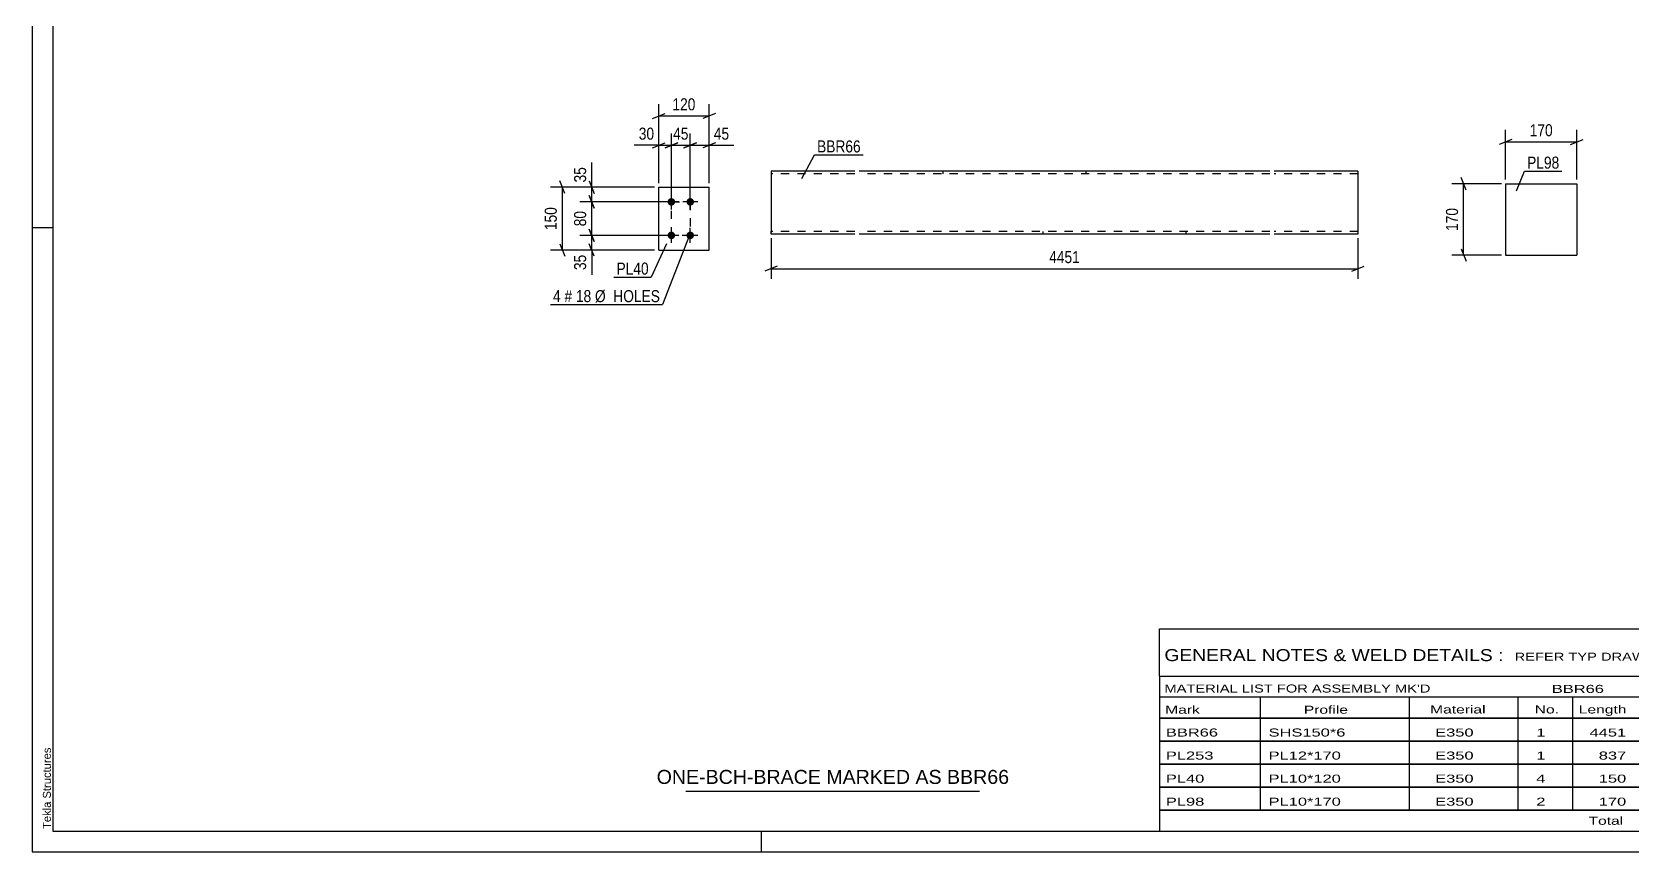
# Model space of a CAD drawing. Header units: millimetres. Extents: x 0 to 594, y 0 to 420.
# Drawn here: x 0 to 381.9, y 0 to 195.7 of the extents above; entities that cross this region are included whole.
import ezdxf

# ---------------------------------------------------------------- set-up
doc = ezdxf.new("R2010")
doc.units = ezdxf.units.MM
doc.linetypes.add('DXK_LINE_DOT2', pattern=[3.9198, 1.9599, -1.9599])
doc.styles.add('Arial', font='ARIAL.TTF', dxfattribs={"height": 0.2})
doc.styles.add('Arial Narrow', font='ARIALN.TTF', dxfattribs={"height": 0.2})

# ---------------------------------------------------------------- blocks, each defined once
blk = doc.blocks.new('Unknown-580611564-1130')
at = {"color": 5, "linetype": 'Continuous'}
for p, q in [((0, 420), (0, 0)), ((5, 415), (5, 5)), ((5, 149), (0, 149)), ((5, 5), (589, 5)), ((174, 0), (174, 5)), ((0, 0), (594, 0))]:
    blk.add_line(p, q, dxfattribs=at)
at = {"color": 174, "linetype": 'Continuous', "style": 'Arial'}
blk.add_text('Tekla Structures', height=1.9102, rotation=90, dxfattribs=at).set_placement((4.5, 5.5))
blk = doc.blocks.new('Part-580611564-2167 - 2161')
at = {"color": 2, "linetype": 'Continuous'}
for p, q in [((149.53, 143.67), (149.53, 158.67)), ((149.53, 158.67), (161.53, 158.67)), ((161.53, 143.67), (161.53, 158.67)), ((149.53, 143.67), (149.53, 143.67)), ((149.53, 143.67), (161.53, 143.67)), ((161.53, 143.67), (161.53, 143.67))]:
    blk.add_line(p, q, dxfattribs=at)
at = {"color": 7, "linetype": 'DXK_LINE_DOT2'}
for p, q in [((149.53, 158.67), (161.53, 158.67)), ((149.53, 143.67), (149.53, 143.67)), ((149.53, 143.67), (161.53, 143.67)), ((161.53, 143.67), (161.53, 143.67))]:
    blk.add_line(p, q, dxfattribs=at)
blk = doc.blocks.new('Bolt-580611564-2200 - 2161')
at = {"linetype": 'Continuous'}
for points in [[(152.53, 154.27), (152.34, 154.29), (152.16, 154.35), (152, 154.44), (151.86, 154.57), (151.75, 154.72), (151.67, 154.89), (151.63, 155.08), (151.63, 155.27), (151.67, 155.45), (151.75, 155.62), (151.86, 155.77), (152, 155.9), (152.16, 155.99), (152.34, 156.05), (152.53, 156.07), (152.71, 156.05), (152.89, 155.99), (153.06, 155.9), (153.2, 155.77), (153.31, 155.62), (153.38, 155.45), (153.42, 155.27), (153.42, 155.08), (153.38, 154.89), (153.31, 154.72), (153.2, 154.57), (153.06, 154.44), (152.89, 154.35), (152.71, 154.29)], [(157.03, 154.27), (156.84, 154.29), (156.66, 154.35), (156.5, 154.44), (156.36, 154.57), (156.25, 154.72), (156.17, 154.89), (156.13, 155.08), (156.13, 155.27), (156.17, 155.45), (156.25, 155.62), (156.36, 155.77), (156.5, 155.9), (156.66, 155.99), (156.84, 156.05), (157.03, 156.07), (157.21, 156.05), (157.39, 155.99), (157.56, 155.9), (157.7, 155.77), (157.81, 155.62), (157.88, 155.45), (157.92, 155.27), (157.92, 155.08), (157.88, 154.89), (157.81, 154.72), (157.7, 154.57), (157.56, 154.44), (157.39, 154.35), (157.21, 154.29)], [(152.53, 146.27), (152.34, 146.29), (152.16, 146.35), (152, 146.44), (151.86, 146.57), (151.75, 146.72), (151.67, 146.89), (151.63, 147.08), (151.63, 147.27), (151.67, 147.45), (151.75, 147.62), (151.86, 147.77), (152, 147.9), (152.16, 147.99), (152.34, 148.05), (152.53, 148.07), (152.71, 148.05), (152.89, 147.99), (153.06, 147.9), (153.2, 147.77), (153.31, 147.62), (153.38, 147.45), (153.42, 147.27), (153.42, 147.08), (153.38, 146.89), (153.31, 146.72), (153.2, 146.57), (153.06, 146.44), (152.89, 146.35), (152.71, 146.29)], [(157.03, 146.27), (156.84, 146.29), (156.66, 146.35), (156.5, 146.44), (156.36, 146.57), (156.25, 146.72), (156.17, 146.89), (156.13, 147.08), (156.13, 147.27), (156.17, 147.45), (156.25, 147.62), (156.36, 147.77), (156.5, 147.9), (156.66, 147.99), (156.84, 148.05), (157.03, 148.07), (157.21, 148.05), (157.39, 147.99), (157.56, 147.9), (157.7, 147.77), (157.81, 147.62), (157.88, 147.45), (157.92, 147.27), (157.92, 147.08), (157.88, 146.89), (157.81, 146.72), (157.7, 146.57), (157.56, 146.44), (157.39, 146.35), (157.21, 146.29)]]:
    blk.add_hatch(color=1, dxfattribs=at).paths.add_polyline_path(points)
at = {"color": 1, "linetype": 'Continuous'}
for p, q in [((152.53, 153.37), (152.53, 156.97)), ((157.03, 153.37), (157.03, 156.97)), ((154.33, 155.17), (150.73, 155.17)), ((158.83, 155.17), (155.23, 155.17)), ((152.53, 145.37), (152.53, 148.97)), ((157.03, 145.37), (157.03, 148.97)), ((154.33, 147.17), (150.73, 147.17)), ((158.83, 147.17), (155.23, 147.17))]:
    blk.add_line(p, q, dxfattribs=at)
blk = doc.blocks.new('Part-580611564-2404 - 2398')
at = {"color": 2, "linetype": 'Continuous'}
for p, q in [((351.54, 159.48), (351.54, 142.48)), ((351.54, 159.48), (368.54, 159.48)), ((368.54, 159.48), (368.54, 142.48)), ((351.54, 142.48), (368.54, 142.48))]:
    blk.add_line(p, q, dxfattribs=at)
blk = doc.blocks.new('Part-580611564-2436 - 2428')
at = {"color": 2, "linetype": 'Continuous'}
for p, q in [((196.3, 162.47), (176.3, 162.47)), ((176.3, 162.47), (176.3, 161.27)), ((176.3, 161.27), (176.3, 148.21)), ((295.33, 162.47), (197.3, 162.47)), ((316.33, 162.47), (296.33, 162.47)), ((316.33, 162.47), (316.33, 162.38)), ((316.33, 162.38), (316.33, 161.27)), ((316.33, 161.27), (316.33, 147.47)), ((176.3, 147.56), (176.3, 148.21)), ((176.3, 147.47), (176.3, 147.56)), ((196.3, 147.47), (176.3, 147.47)), ((295.33, 147.47), (197.3, 147.47)), ((316.33, 147.47), (296.33, 147.47))]:
    blk.add_line(p, q, dxfattribs=at)
at = {"color": 7, "linetype": 'DXK_LINE_DOT2'}
for p, q in [((196.3, 161.87), (176.3, 161.87)), ((295.33, 161.87), (197.3, 161.87)), ((217.3, 162.47), (217.3, 161.87)), ((251.44, 162.47), (251.44, 161.87)), ((316.33, 161.87), (296.33, 161.87)), ((316.33, 162.12), (316.33, 161.27)), ((176.3, 148.21), (176.3, 147.82)), ((176.3, 148.07), (176.3, 148.12)), ((196.3, 148.07), (176.3, 148.07)), ((295.33, 148.07), (197.3, 148.07)), ((241.2, 147.47), (241.2, 148.07)), ((275.33, 147.47), (275.33, 148.07)), ((316.33, 148.07), (296.33, 148.07)), ((316.33, 148.12), (316.33, 148.21)), ((316.33, 148.07), (316.33, 148.12)), ((316.33, 148.07), (316.33, 148.12))]:
    blk.add_line(p, q, dxfattribs=at)
blk = doc.blocks.new('Rectangle-580611564-2384 - 2161')
at = {"color": 1, "linetype": 'DXK_LINE_DOT2'}
blk.add_lwpolyline([(152.53, 155.17), (157.03, 155.17), (157.03, 147.17), (152.53, 147.17), (152.53, 155.17)], close=True, dxfattribs=at)
blk = doc.blocks.new('StraightDimension-580611564-2344 - 2161')
at = {"color": 7, "linetype": 'Continuous'}
for p, q in [((151.03, 168.07), (154.03, 169.27)), ((152.53, 156.17), (152.53, 171.52)), ((152.53, 168.67), (157.03, 168.67)), ((158.53, 169.27), (155.53, 168.07)), ((157.03, 156.17), (157.03, 171.52))]:
    blk.add_line(p, q, dxfattribs=at)
at = {"color": 0}
blk.add_wipeout([(157.21, 169.42), (157.21, 173.62), (152.35, 173.62), (152.35, 169.42)], dxfattribs=at)
at = {"color": 3, "style": 'Arial Narrow'}
blk.add_text('45', height=2.863, dxfattribs=at).set_placement((152.95, 170.02))
blk = doc.blocks.new('StraightDimension-580611564-2300 - 2161')
at = {"color": 7, "linetype": 'Continuous'}
for p, q in [((148.53, 158.67), (130.68, 158.67)), ((132.93, 160.17), (134.13, 157.17)), ((134.13, 153.67), (132.93, 156.67)), ((133.53, 155.17), (133.53, 158.67)), ((151.53, 155.17), (130.68, 155.17))]:
    blk.add_line(p, q, dxfattribs=at)
at = {"color": 0}
blk.add_wipeout([(132.78, 164.05), (128.58, 164.05), (128.58, 159.2), (132.78, 159.2)], dxfattribs=at)
at = {"color": 7, "linetype": 'Continuous'}
blk.add_line((133.53, 158.67), (133.53, 164.58), dxfattribs=at)
blk.add_line((133.53, 158.67), (133.53, 164.58), dxfattribs=at)
at = {"color": 3, "style": 'Arial Narrow'}
blk.add_text('35', height=2.863, rotation=90.0002, dxfattribs=at).set_placement((132.18, 159.8))
blk = doc.blocks.new('StraightDimension-580611564-2277 - 2161')
at = {"color": 7, "linetype": 'Continuous'}
for p, q in [((151.53, 147.17), (130.68, 147.17)), ((132.93, 148.67), (134.13, 145.67)), ((134.13, 142.17), (132.93, 145.17)), ((133.53, 143.67), (133.53, 147.17)), ((148.53, 143.67), (130.68, 143.67))]:
    blk.add_line(p, q, dxfattribs=at)
at = {"color": 0}
blk.add_wipeout([(132.78, 143.15), (128.58, 143.15), (128.58, 138.29), (132.78, 138.29)], dxfattribs=at)
at = {"color": 7, "linetype": 'Continuous'}
blk.add_line((133.53, 143.67), (133.53, 137.77), dxfattribs=at)
blk.add_line((133.53, 143.67), (133.53, 137.77), dxfattribs=at)
at = {"color": 3, "style": 'Arial Narrow'}
blk.add_text('35', height=2.863, rotation=90.0002, dxfattribs=at).set_placement((132.18, 138.89))
blk = doc.blocks.new('StraightDimension-580611564-2290 - 2161')
at = {"color": 7, "linetype": 'Continuous'}
for p, q in [((132.93, 156.67), (134.13, 153.67)), ((151.53, 155.17), (130.68, 155.17)), ((133.53, 147.17), (133.53, 155.17)), ((151.53, 147.17), (130.68, 147.17)), ((134.13, 145.67), (132.93, 148.67))]:
    blk.add_line(p, q, dxfattribs=at)
at = {"color": 0}
blk.add_wipeout([(132.78, 153.6), (128.58, 153.6), (128.58, 148.74), (132.78, 148.74)], dxfattribs=at)
at = {"color": 3, "style": 'Arial Narrow'}
blk.add_text('80', height=2.863, rotation=90.0002, dxfattribs=at).set_placement((132.18, 149.34))
blk = doc.blocks.new('StraightDimension-580611564-2314 - 2161')
at = {"color": 7, "linetype": 'Continuous'}
for p, q in [((148.53, 158.67), (123.68, 158.67)), ((127.13, 157.17), (125.93, 160.17)), ((126.53, 143.67), (126.53, 158.67)), ((125.93, 145.17), (127.13, 142.17)), ((148.53, 143.67), (123.68, 143.67))]:
    blk.add_line(p, q, dxfattribs=at)
at = {"color": 0}
blk.add_wipeout([(125.78, 154.51), (121.58, 154.51), (121.58, 147.83), (125.78, 147.83)], dxfattribs=at)
at = {"color": 3, "style": 'Arial Narrow'}
blk.add_text('150', height=2.863, rotation=90.0002, dxfattribs=at).set_placement((125.18, 148.43))
blk = doc.blocks.new('StraightDimension-580611564-2331 - 2161')
at = {"color": 7, "linetype": 'Continuous'}
for p, q in [((148.03, 168.07), (151.03, 169.27)), ((149.53, 159.67), (149.53, 171.52)), ((149.53, 168.67), (152.53, 168.67)), ((154.03, 169.27), (151.03, 168.07)), ((152.53, 156.17), (152.53, 171.52))]:
    blk.add_line(p, q, dxfattribs=at)
at = {"color": 0}
blk.add_wipeout([(149, 169.42), (149, 173.62), (144.15, 173.62), (144.15, 169.42)], dxfattribs=at)
at = {"color": 7, "linetype": 'Continuous'}
blk.add_line((149.53, 168.67), (143.62, 168.67), dxfattribs=at)
blk.add_line((149.53, 168.67), (143.62, 168.67), dxfattribs=at)
at = {"color": 3, "style": 'Arial Narrow'}
blk.add_text('30', height=2.863, dxfattribs=at).set_placement((144.75, 170.02))
blk = doc.blocks.new('StraightDimension-580611564-2354 - 2161')
at = {"color": 7, "linetype": 'Continuous'}
for p, q in [((155.53, 168.07), (158.53, 169.27)), ((157.03, 156.17), (157.03, 171.52)), ((157.03, 168.67), (161.53, 168.67)), ((163.03, 169.27), (160.03, 168.07)), ((161.53, 159.67), (161.53, 171.52))]:
    blk.add_line(p, q, dxfattribs=at)
at = {"color": 0}
blk.add_wipeout([(166.91, 169.42), (166.91, 173.62), (162.05, 173.62), (162.05, 169.42)], dxfattribs=at)
at = {"color": 7, "linetype": 'Continuous'}
blk.add_line((161.53, 168.67), (167.43, 168.67), dxfattribs=at)
blk.add_line((161.53, 168.67), (167.43, 168.67), dxfattribs=at)
at = {"color": 3, "style": 'Arial Narrow'}
blk.add_text('45', height=2.863, dxfattribs=at).set_placement((162.65, 170.02))
blk = doc.blocks.new('StraightDimension-580611564-2368 - 2161')
at = {"color": 7, "linetype": 'Continuous'}
for p, q in [((148.03, 175.07), (151.03, 176.27)), ((149.53, 159.67), (149.53, 178.52)), ((163.03, 176.27), (160.03, 175.07)), ((161.53, 159.67), (161.53, 178.52)), ((149.53, 175.67), (161.53, 175.67))]:
    blk.add_line(p, q, dxfattribs=at)
at = {"color": 0}
blk.add_wipeout([(158.87, 176.42), (158.87, 180.62), (152.18, 180.62), (152.18, 176.42)], dxfattribs=at)
at = {"color": 3, "style": 'Arial Narrow'}
blk.add_text('120', height=2.863, dxfattribs=at).set_placement((152.78, 177.02))
blk = doc.blocks.new('StraightDimension-580611564-2406 - 2398')
at = {"color": 7, "linetype": 'Continuous'}
for p, q in [((351.54, 160.48), (351.54, 172.33)), ((368.54, 160.48), (368.54, 172.33)), ((353.04, 170.08), (350.04, 168.88)), ((351.54, 169.48), (368.54, 169.48)), ((367.04, 168.88), (370.04, 170.08))]:
    blk.add_line(p, q, dxfattribs=at)
at = {"color": 0}
blk.add_wipeout([(363.38, 170.23), (363.38, 174.43), (356.7, 174.43), (356.7, 170.23)], dxfattribs=at)
at = {"color": 3, "style": 'Arial Narrow'}
blk.add_text('170', height=2.863, dxfattribs=at).set_placement((357.3, 170.83))
blk = doc.blocks.new('StraightDimension-580611564-2417 - 2398')
at = {"color": 7, "linetype": 'Continuous'}
for p, q in [((342.14, 157.98), (340.94, 160.98)), ((350.54, 159.48), (338.69, 159.48)), ((341.54, 142.48), (341.54, 159.48)), ((350.54, 142.48), (338.69, 142.48)), ((340.94, 143.98), (342.14, 140.98))]:
    blk.add_line(p, q, dxfattribs=at)
at = {"color": 0}
blk.add_wipeout([(340.79, 154.32), (336.59, 154.32), (336.59, 147.63), (340.79, 147.63)], dxfattribs=at)
at = {"color": 3, "style": 'Arial Narrow'}
blk.add_text('170', height=2.863, rotation=90.0002, dxfattribs=at).set_placement((340.19, 148.23))
blk = doc.blocks.new('StraightDimension-580611564-2441 - 2428')
at = {"color": 7, "linetype": 'Continuous'}
for p, q in [((176.3, 146.47), (176.3, 136.81)), ((316.33, 146.47), (316.33, 136.81)), ((177.8, 139.81), (174.8, 138.61)), ((176.3, 139.21), (316.33, 139.21)), ((314.83, 138.61), (317.83, 139.81))]:
    blk.add_line(p, q, dxfattribs=at)
at = {"color": 0}
blk.add_wipeout([(250.57, 139.96), (250.57, 144.16), (242.06, 144.16), (242.06, 139.96)], dxfattribs=at)
at = {"color": 3, "style": 'Arial Narrow'}
blk.add_text('4451', height=2.863, dxfattribs=at).set_placement((242.66, 140.56))
blk = doc.blocks.new('Unknown-580611564-4472')
at = {"color": 7, "linetype": 'Continuous'}
for p, q in [((269, 53.25), (429, 53.25)), ((269, 42), (269, 53.25)), ((429, 53.25), (429, 42)), ((269, 42), (429, 42)), ((269, 42), (269, 37)), ((429, 42), (429, 37)), ((269, 37), (429, 37)), ((269, 37), (269, 32)), ((293, 37), (293, 32)), ((328.5, 37), (328.5, 32)), ((354.5, 37), (354.5, 32)), ((367.5, 37), (367.5, 32)), ((385, 37), (385, 32)), ((407, 37), (407, 32)), ((429, 37), (429, 32)), ((269, 32), (429, 32)), ((269, 31.95), (269, 26.55)), ((269, 31.95), (429, 31.95)), ((293, 32), (293, 26.5)), ((328.5, 32), (328.5, 26.5)), ((354.5, 32), (354.5, 26.5)), ((367.5, 32), (367.5, 26.5)), ((385, 32), (385, 26.5)), ((407, 32), (407, 26.5)), ((429, 31.95), (429, 26.55)), ((269, 26.55), (429, 26.55)), ((269, 26.45), (269, 21.05)), ((269, 26.45), (429, 26.45)), ((293, 26.5), (293, 21)), ((328.5, 26.5), (328.5, 21)), ((354.5, 26.5), (354.5, 21)), ((367.5, 26.5), (367.5, 21)), ((385, 26.5), (385, 21)), ((407, 26.5), (407, 21)), ((429, 26.45), (429, 21.05)), ((269, 21.05), (429, 21.05)), ((269, 20.95), (269, 15.55)), ((269, 20.95), (429, 20.95)), ((293, 21), (293, 15.5)), ((328.5, 21), (328.5, 15.5)), ((354.5, 21), (354.5, 15.5)), ((367.5, 21), (367.5, 15.5)), ((385, 21), (385, 15.5)), ((407, 21), (407, 15.5)), ((429, 20.95), (429, 15.55)), ((269, 15.55), (429, 15.55)), ((269, 15.45), (269, 10.05)), ((269, 15.45), (429, 15.45)), ((293, 15.5), (293, 10)), ((328.5, 15.5), (328.5, 10)), ((354.5, 15.5), (354.5, 10)), ((367.5, 15.5), (367.5, 10)), ((385, 15.5), (385, 10)), ((407, 15.5), (407, 10)), ((429, 15.45), (429, 10.05)), ((269, 10.05), (429, 10.05)), ((269, 10), (429, 10)), ((269, 10), (269, 5)), ((385, 10), (385, 5)), ((407, 10), (407, 5)), ((429, 10), (429, 5)), ((269, 5), (429, 5))]:
    blk.add_line(p, q, dxfattribs=at)
at = {"color": 7, "style": 'Arial Narrow'}
for s, height, width, p in [('GENERAL NOTES & WELD DETAILS :', 2.8633, 1.4, (270.15, 45.56)), ('REFER TYP DRAWING TYP-01', 1.9089, 1.6, (353.7, 45.66)), ("MATERIAL LIST FOR ASSEMBLY MK'D", 1.9089, 1.6, (270.15, 38.06)), ('BBR66', 1.909, 1.794707, (362.57, 37.97)), ('1', 1.91, 1.794707, (391.08, 38.06)), ('No. Required', 1.9089, 1.6, (400.41, 38.06)), ('Mark', 1.909, 1.7, (270.34, 33)), ('Profile', 1.909, 1.7, (303.41, 33)), ('Material', 1.909, 1.7, (333.54, 33.06)), ('No.', 1.909, 1.7, (358.5, 33.06)), ('Length', 1.909, 1.7, (369, 33.06)), ('Area', 1.909, 1.7, (391.5, 33.06)), ('Weight', 1.909, 1.7, (411, 33.06))]:
    blk.add_text(s, height=height, dxfattribs=dict(at, width=width)).set_placement(p)
at = {"color": 7, "linetype": 'Continuous', "style": 'Arial Narrow'}
for s, height, width, p in [('BBR66', 1.909, 1.794707, (270.5, 27.56)), ('SHS150*6', 1.909, 1.794707, (295, 27.56)), ('E350', 1.909, 1.794707, (334.74, 27.56)), ('1', 1.91, 1.794707, (358.86, 27.56)), ('4451', 1.909, 1.794707, (371.58, 27.56)), ('2.7', 1.909, 1.794707, (395.32, 27.56)), ('120.3', 1.909, 1.794707, (411.96, 27.56)), ('PL253', 1.909, 1.794707, (270.5, 22.06)), ('PL12*170', 1.909, 1.794707, (295, 22.06)), ('E350', 1.909, 1.794707, (334.74, 22.06)), ('1', 1.91, 1.794707, (358.86, 22.06)), ('837', 1.909, 1.794707, (373.77, 22.06)), ('0.3', 1.909, 1.794707, (395.32, 22.06)), ('13.4', 1.909, 1.794707, (414.14, 22.06)), ('PL40', 1.909, 1.794707, (270.5, 16.56)), ('PL10*120', 1.909, 1.794707, (295, 16.56)), ('E350', 1.909, 1.794707, (334.74, 16.56)), ('4', 1.91, 1.794707, (358.86, 16.56)), ('150', 1.909, 1.794707, (373.77, 16.56)), ('0.0', 1.909, 1.794707, (395.32, 16.56)), ('5.7', 1.909, 1.794707, (416.33, 16.56)), ('PL98', 1.909, 1.794707, (270.5, 11.06)), ('PL10*170', 1.909, 1.794707, (295, 11.06)), ('E350', 1.909, 1.794707, (334.74, 11.06)), ('2', 1.91, 1.794707, (358.86, 11.06)), ('170', 1.909, 1.794707, (373.77, 11.06)), ('0.1', 1.909, 1.794707, (395.32, 11.06)), ('4.5', 1.909, 1.794707, (416.33, 11.06)), ('Total', 1.909, 1.7, (371.33, 6.5)), ('3.3', 1.909, 1.794707, (394.83, 6.5)), ('143.9', 1.909, 1.794707, (411.96, 6.5))]:
    blk.add_text(s, height=height, dxfattribs=dict(at, width=width)).set_placement(p)
blk = doc.blocks.new('Unknown-580611564-4473')
at = {"color": 7, "linetype": 'Continuous'}
blk.add_line((156, 14.5), (226, 14.5), dxfattribs=at)
at = {"color": 7, "style": 'Arial'}
blk.add_text('ONE-BCH-BRACE MARKED AS BBR66', height=3.3428, dxfattribs=at).set_placement((149.02, 16.25))
blk = doc.blocks.new('Mark-580611564-2163 - 2161')
at = {"color": 0}
blk.add_wipeout([(147.11, 137.81), (147.11, 140.81), (139.44, 140.81), (139.44, 137.81)], dxfattribs=at)
blk.add_wipeout([(147.11, 137.81), (147.11, 140.81), (139.44, 140.81), (139.44, 137.81)], dxfattribs=at)
at = {"color": 30, "linetype": 'Continuous'}
for p in [(151.37, 145.17), (138.84, 137.21)]:
    blk.add_line(p, (147.71, 137.21), dxfattribs=at)
at = {"color": 3, "style": 'Arial Narrow'}
blk.add_text('PL40', height=2.863, dxfattribs=at).set_placement((139.44, 137.81))
blk = doc.blocks.new('Mark-580611564-2196 - 2161')
at = {"color": 0}
blk.add_wipeout([(126.12, 131.24), (126.12, 134.24), (124.29, 134.24), (124.29, 131.24)], dxfattribs=at)
blk.add_wipeout([(126.12, 131.24), (126.12, 134.24), (124.29, 134.24), (124.29, 131.24)], dxfattribs=at)
blk.add_wipeout([(128.85, 131.24), (128.85, 134.24), (127.02, 134.24), (127.02, 131.24)], dxfattribs=at)
blk.add_wipeout([(128.85, 131.24), (128.85, 134.24), (127.02, 134.24), (127.02, 131.24)], dxfattribs=at)
at = {"color": 3, "style": 'Arial Narrow'}
blk.add_text('4', height=2.86, dxfattribs=at).set_placement((124.29, 131.24))
at = {"color": 0}
blk.add_wipeout([(133.4, 131.24), (133.4, 134.24), (129.75, 134.24), (129.75, 131.24)], dxfattribs=at)
blk.add_wipeout([(133.4, 131.24), (133.4, 134.24), (129.75, 134.24), (129.75, 131.24)], dxfattribs=at)
at = {"color": 3, "style": 'Arial Narrow'}
blk.add_text('#', height=2.86, dxfattribs=at).set_placement((127.02, 131.24))
at = {"color": 0}
blk.add_wipeout([(149.83, 131.24), (149.83, 134.24), (134.3, 134.24), (134.3, 131.24)], dxfattribs=at)
blk.add_wipeout([(149.83, 131.24), (149.83, 134.24), (134.3, 134.24), (134.3, 131.24)], dxfattribs=at)
at = {"color": 7, "linetype": 'Continuous'}
for p in [(156.86, 147.26), (123.69, 130.64)]:
    blk.add_line(p, (150.43, 130.64), dxfattribs=at)
at = {"color": 3, "style": 'Arial Narrow'}
for s, p in [('18', (129.75, 131.24)), ('Ø  HOLES', (134.3, 131.24))]:
    blk.add_text(s, height=2.863, dxfattribs=at).set_placement(p)
blk = doc.blocks.new('Mark-580611564-2400 - 2398')
at = {"color": 0}
blk.add_wipeout([(364.35, 163.1), (364.35, 166.1), (356.68, 166.1), (356.68, 163.1)], dxfattribs=at)
blk.add_wipeout([(364.35, 163.1), (364.35, 166.1), (356.68, 166.1), (356.68, 163.1)], dxfattribs=at)
at = {"color": 30, "linetype": 'Continuous'}
for p, q in [((354.11, 157.82), (356.08, 162.5)), ((356.08, 162.5), (364.95, 162.5))]:
    blk.add_line(p, q, dxfattribs=at)
at = {"color": 3, "style": 'Arial Narrow'}
blk.add_text('PL98', height=2.863, dxfattribs=at).set_placement((356.68, 163.1))
blk = doc.blocks.new('Mark-580611564-2432 - 2428')
at = {"color": 0}
blk.add_wipeout([(197.7, 166.97), (197.7, 169.97), (187.29, 169.97), (187.29, 166.97)], dxfattribs=at)
blk.add_wipeout([(197.7, 166.97), (197.7, 169.97), (187.29, 169.97), (187.29, 166.97)], dxfattribs=at)
at = {"color": 30, "linetype": 'Continuous'}
for p, q in [((183.64, 160.72), (186.69, 166.37)), ((186.69, 166.37), (198.3, 166.37))]:
    blk.add_line(p, q, dxfattribs=at)
at = {"color": 3, "style": 'Arial Narrow'}
blk.add_text('BBR66', height=2.863, dxfattribs=at).set_placement((187.29, 166.97))

msp = doc.modelspace()

# ---------------------------------------------------------------- block references
for name in ['Unknown-580611564-1130', 'Part-580611564-2436 - 2428', 'Part-580611564-2167 - 2161', 'Bolt-580611564-2200 - 2161', 'Part-580611564-2404 - 2398', 'Rectangle-580611564-2384 - 2161', 'Unknown-580611564-4472', 'Unknown-580611564-4473']:
    msp.add_blockref(name, (0, 0))

# ---------------------------------------------------------------- next in the draw order: block references
for name in ['StraightDimension-580611564-2344 - 2161', 'StraightDimension-580611564-2406 - 2398', 'Mark-580611564-2432 - 2428', 'StraightDimension-580611564-2277 - 2161', 'StraightDimension-580611564-2441 - 2428']:
    msp.add_blockref(name, (0, 0))

# ---------------------------------------------------------------- next in the draw order: block references
for name in ['StraightDimension-580611564-2300 - 2161', 'Mark-580611564-2400 - 2398', 'StraightDimension-580611564-2417 - 2398']:
    msp.add_blockref(name, (0, 0))

# ---------------------------------------------------------------- next in the draw order: block references
msp.add_blockref('StraightDimension-580611564-2290 - 2161', (0, 0))

# ---------------------------------------------------------------- next in the draw order: block references
msp.add_blockref('StraightDimension-580611564-2314 - 2161', (0, 0))

# ---------------------------------------------------------------- next in the draw order: block references
for name in ['StraightDimension-580611564-2331 - 2161', 'Mark-580611564-2163 - 2161']:
    msp.add_blockref(name, (0, 0))

# ---------------------------------------------------------------- next in the draw order: block references
for name in ['StraightDimension-580611564-2354 - 2161', 'Mark-580611564-2196 - 2161']:
    msp.add_blockref(name, (0, 0))

# ---------------------------------------------------------------- next in the draw order: block references
msp.add_blockref('StraightDimension-580611564-2368 - 2161', (0, 0))

doc.saveas('drawing.dxf')
